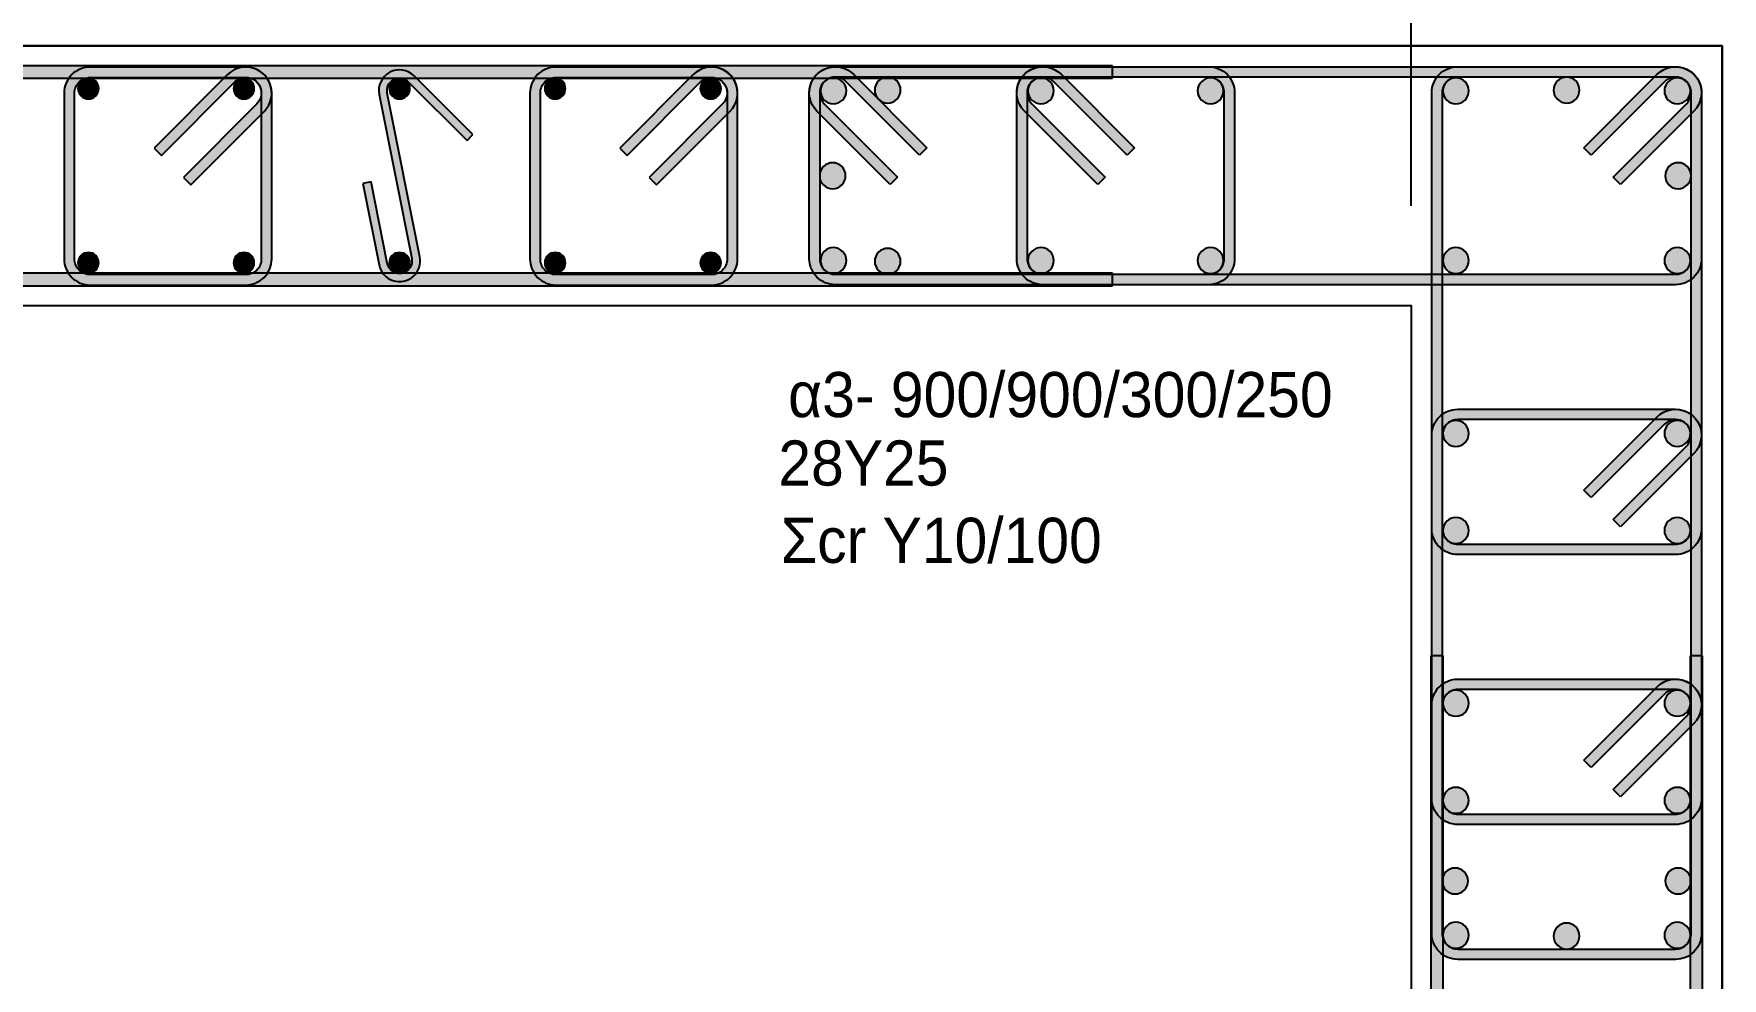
# Model space of a CAD drawing. Header units: millimetres. Extents: x -2171 to 1563, y -1758 to -1505.
# Drawn here: x -1766.68 to -1758.54, y -1601.18 to -1596.63 of the extents above; entities that cross this region are included whole.
import ezdxf

# ---------------------------------------------------------------- set-up
doc = ezdxf.new("R2010")
doc.units = ezdxf.units.MM
doc.header["$PDMODE"] = 32
doc.layers.get('Defpoints').update_dxf_attribs({"color": 6})
for name, color, linetype in [('-S-DIMS', 2, 'Continuous'), ('Col_Det', 7, 'Continuous'), ('Col_Det_0', 7, 'Continuous'), ('Col_Det_Fill', 7, 'Continuous')]:
    doc.layers.add(name, color=color, linetype=linetype)
doc.styles.add('S1Arl22_b_934_161', font='arial.ttf', dxfattribs={"width": 0.933629, "height": 0.002175})
doc.styles.get("Standard").update_dxf_attribs({"font": 'tahoma.ttf'})
doc.dimstyles.new('Copy(2) of Standard', dxfattribs={"dimscale": 96, "dimtxt": 0.003, "dimasz": 0.0025, "dimexe": 0.0008, "dimexo": 0.005, "dimgap": 0.0015, "dimtad": 1, "dimrnd": 0.05, "dimzin": 0, "dimdsep": 46, "dimtxsty": 'Standard', "dimcen": 0.001, "dimclrd": 256, "dimclrt": 256, "dimadec": 0, "dimazin": 0, "dimtfac": 1, "dimtofl": 0, "dimtmove": 0, "dimatfit": 3, "dimfxl": 5, "dimtolj": 1, "dimtzin": 0, "dimarcsym": 1})

# ---------------------------------------------------------------- blocks, each defined once
blk = doc.blocks.new('*D2271')
at = {"layer": '-S-DIMS', "color": 0, "lineweight": -2, "ltscale": 0.5, "transparency": 16777216}
for p, q in [((-1770.0385, -1597.4599), (-1770.0385, -1594.0294)), ((-1760.0385, -1597.4599), (-1760.0385, -1594.0294))]:
    blk.add_line(p, q, dxfattribs=at)
at = {"layer": '-S-DIMS', "lineweight": -2, "ltscale": 0.5, "transparency": 16777216}
blk.add_line((-1769.7985, -1594.1062), (-1760.2785, -1594.1062), dxfattribs=at)
at = {"layer": '-S-DIMS', "ltscale": 0.5, "transparency": 16777216}
for points in [[(-1769.7985, -1594.0662), (-1769.7985, -1594.1462), (-1770.0385, -1594.1062)], [(-1760.2785, -1594.1462), (-1760.2785, -1594.0662), (-1760.0385, -1594.1062)]]:
    blk.add_solid(points, dxfattribs=at)
at = {"layer": 'Defpoints', "color": 0, "ltscale": 0.5, "transparency": 16777216}
for p in [(-1760.0385, -1594.1062), (-1770.0385, -1597.9399), (-1760.0385, -1597.9399)]:
    blk.add_point(p, dxfattribs=at)
at = {"layer": '-S-DIMS', "ltscale": 0.5, "transparency": 16777216, "insert": (-1765.0385, -1593.8122), "char_height": 0.288, "attachment_point": 5}
blk.add_mtext('\\A1;2000', dxfattribs=at)
blk = doc.blocks.new('*D2272')
at = {"layer": '-S-DIMS', "color": 0, "lineweight": -2, "ltscale": 0.5, "transparency": 16777216}
for p, q in [((-1772.5385, -1596.2099), (-1772.5385, -1592.7745)), ((-1758.5385, -1596.2099), (-1758.5385, -1592.7745))]:
    blk.add_line(p, q, dxfattribs=at)
at = {"layer": '-S-DIMS', "lineweight": -2, "ltscale": 0.5, "transparency": 16777216}
blk.add_line((-1772.2985, -1592.8513), (-1758.7785, -1592.8513), dxfattribs=at)
at = {"layer": '-S-DIMS', "ltscale": 0.5, "transparency": 16777216}
for points in [[(-1772.2985, -1592.8113), (-1772.2985, -1592.8913), (-1772.5385, -1592.8513)], [(-1758.7785, -1592.8913), (-1758.7785, -1592.8113), (-1758.5385, -1592.8513)]]:
    blk.add_solid(points, dxfattribs=at)
at = {"layer": 'Defpoints', "color": 0, "ltscale": 0.5, "transparency": 16777216}
for p in [(-1758.5385, -1592.8513), (-1772.5385, -1596.6899), (-1758.5385, -1596.6899)]:
    blk.add_point(p, dxfattribs=at)
at = {"layer": '-S-DIMS', "ltscale": 0.5, "transparency": 16777216, "insert": (-1765.5385, -1592.5567), "char_height": 0.288, "attachment_point": 5}
blk.add_mtext('\\A1;2800', dxfattribs=at)
blk = doc.blocks.new('*D2275')
at = {"layer": '-S-DIMS', "color": 0, "lineweight": -2, "ltscale": 0.5, "transparency": 16777216}
for p, q in [((-1760.0385, -1597.4599), (-1760.0385, -1594.0294)), ((-1758.5385, -1596.2099), (-1758.5385, -1594.0294))]:
    blk.add_line(p, q, dxfattribs=at)
at = {"layer": '-S-DIMS', "lineweight": -2, "ltscale": 0.5, "transparency": 16777216}
blk.add_line((-1759.7985, -1594.1062), (-1758.7785, -1594.1062), dxfattribs=at)
at = {"layer": '-S-DIMS', "ltscale": 0.5, "transparency": 16777216}
for points in [[(-1759.7985, -1594.0662), (-1759.7985, -1594.1462), (-1760.0385, -1594.1062)], [(-1758.7785, -1594.1462), (-1758.7785, -1594.0662), (-1758.5385, -1594.1062)]]:
    blk.add_solid(points, dxfattribs=at)
at = {"layer": 'Defpoints', "color": 0, "ltscale": 0.5, "transparency": 16777216}
for p in [(-1758.5385, -1594.1062), (-1758.5385, -1596.6899), (-1760.0385, -1597.9399)]:
    blk.add_point(p, dxfattribs=at)
at = {"layer": '-S-DIMS', "ltscale": 0.5, "transparency": 16777216, "insert": (-1759.2885, -1593.8122), "char_height": 0.288, "attachment_point": 5}
blk.add_mtext('\\A1;300', dxfattribs=at)

msp = doc.modelspace()

# ---------------------------------------------------------------- hatches: boundary and pattern name
at = {"layer": 'Col_Det_Fill'}
for color, points in [(252, [(-1761.4766, -1596.8449), (-1761.4766, -1596.7849), (-1768.3504, -1596.7849), (-1768.3504, -1596.8449)]), (252, [(-1766.4048, -1596.8414), (-1766.4048, -1596.7914, 0.414214), (-1766.5298, -1596.9164), (-1766.4798, -1596.9164, -0.414214)]), (133, [(-1766.4631, -1596.8949, 0.414214), (-1766.4131, -1596.9449, 0.414214), (-1766.3631, -1596.8949, 0.414214), (-1766.4131, -1596.8449, 0.414214)]), (252, [(-1765.6556, -1596.8414), (-1765.6556, -1596.7914), (-1766.4048, -1596.7914), (-1766.4048, -1596.8414)]), (252, [(-1765.7075, -1596.8633), (-1765.7429, -1596.828), (-1766.0964, -1597.1815), (-1766.0611, -1597.2169)]), (252, [(-1765.5795, -1596.9164), (-1765.5295, -1596.9164, 0.668179), (-1765.7429, -1596.828), (-1765.7075, -1596.8633, -0.668179)]), (133, [(-1765.7133, -1596.8949, 0.414214), (-1765.6633, -1596.9449, 0.414214), (-1765.6133, -1596.8949, 0.414214), (-1765.6633, -1596.8449, 0.414214)]), (252, [(-1765.6014, -1596.9694), (-1765.5661, -1597.0048, 0.668179), (-1765.6545, -1596.7914), (-1765.6545, -1596.8414, -0.668179)]), (252, [(-1765.0116, -1596.9244), (-1764.9723, -1596.9166, -0.741663), (-1764.8711, -1596.8625), (-1764.8428, -1596.8342, 0.741663)]), (133, [(-1764.9635, -1596.8949, 0.414214), (-1764.9135, -1596.9449, 0.414214), (-1764.8635, -1596.8949, 0.414214), (-1764.9135, -1596.8449, 0.414214)]), (252, [(-1764.8428, -1596.8342), (-1764.8711, -1596.8625), (-1764.5882, -1597.1453), (-1764.5599, -1597.117)]), (252, [(-1764.1597, -1596.8414), (-1764.1597, -1596.7914, 0.414214), (-1764.2847, -1596.9164), (-1764.2347, -1596.9164, -0.414214)]), (133, [(-1764.2137, -1596.8949, 0.414214), (-1764.1637, -1596.9449, 0.414214), (-1764.1137, -1596.8949, 0.414214), (-1764.1637, -1596.8449, 0.414214)]), (252, [(-1763.4106, -1596.8414), (-1763.4106, -1596.7914), (-1764.1597, -1596.7914), (-1764.1597, -1596.8414)]), (252, [(-1763.4625, -1596.8633), (-1763.4978, -1596.828), (-1763.8514, -1597.1815), (-1763.816, -1597.2169)]), (252, [(-1763.3344, -1596.9164), (-1763.2844, -1596.9164, 0.668179), (-1763.4978, -1596.828), (-1763.4625, -1596.8633, -0.668179)]), (133, [(-1763.4639, -1596.8949, 0.414214), (-1763.4139, -1596.9449, 0.414214), (-1763.3639, -1596.8949, 0.414214), (-1763.4139, -1596.8449, 0.414214)]), (252, [(-1763.3564, -1596.9694), (-1763.321, -1597.0048, 0.668179), (-1763.4094, -1596.7914), (-1763.4094, -1596.8414, -0.668179)]), (252, [(-1762.8665, -1596.9679), (-1762.9019, -1597.0033, -0.668179), (-1762.8135, -1596.7899), (-1762.8135, -1596.8399, 0.668179)]), (252, [(-1762.8885, -1596.9149), (-1762.9385, -1596.9149, -0.668179), (-1762.7251, -1596.8265), (-1762.7605, -1596.8619, 0.668179)]), (12, [(-1762.7598, -1596.9061, 0.414214), (-1762.8223, -1596.8436, 0.414214), (-1762.8848, -1596.9061, 0.414214), (-1762.8223, -1596.9686, 0.414214)]), (252, [(-1762.8135, -1596.8399), (-1762.8135, -1596.7899), (-1758.7635, -1596.7899), (-1758.7635, -1596.8399)]), (252, [(-1762.7605, -1596.8619), (-1762.7251, -1596.8265), (-1762.3716, -1597.1801), (-1762.4069, -1597.2154)]), (133, [(-1762.4983, -1596.9024, 0.414214), (-1762.5608, -1596.8399, 0.414214), (-1762.6233, -1596.9024, 0.414214), (-1762.5608, -1596.9649, 0.414214)]), (252, [(-1761.8665, -1596.9679), (-1761.9019, -1597.0033, -0.668179), (-1761.8135, -1596.7899), (-1761.8135, -1596.8399, 0.668179)]), (252, [(-1761.8885, -1596.9149), (-1761.9385, -1596.9149, -0.668179), (-1761.7251, -1596.8265), (-1761.7605, -1596.8619, 0.668179)]), (56, [(-1761.7598, -1596.9061, 0.414214), (-1761.8223, -1596.8436, 0.414214), (-1761.8848, -1596.9061, 0.414214), (-1761.8223, -1596.9686, 0.414214)]), (252, [(-1761.8135, -1596.8399), (-1761.8135, -1596.7899), (-1761.0135, -1596.7899), (-1761.0135, -1596.8399)]), (252, [(-1761.7605, -1596.8619), (-1761.7251, -1596.8265), (-1761.3716, -1597.1801), (-1761.4069, -1597.2154)]), (56, [(-1760.9422, -1596.9061, 0.414214), (-1761.0047, -1596.8436, 0.414214), (-1761.0672, -1596.9061, 0.414214), (-1761.0047, -1596.9686, 0.414214)]), (252, [(-1761.0135, -1596.8399), (-1761.0135, -1596.7899, -0.414214), (-1760.8885, -1596.9149), (-1760.9385, -1596.9149, 0.414214)]), (252, [(-1759.8885, -1596.9149), (-1759.9385, -1596.9149, -0.414214), (-1759.8135, -1596.7899), (-1759.8135, -1596.8399, 0.414214)]), (12, [(-1759.7598, -1596.9061, 0.414214), (-1759.8223, -1596.8436, 0.414214), (-1759.8848, -1596.9061, 0.414214), (-1759.8223, -1596.9686, 0.414214)]), (252, [(-1759.8135, -1596.8399), (-1759.8135, -1596.7899), (-1758.7635, -1596.7899), (-1758.7635, -1596.8399)]), (133, [(-1759.226, -1596.9024, 0.414214), (-1759.2885, -1596.8399, 0.414214), (-1759.351, -1596.9024, 0.414214), (-1759.2885, -1596.9649, 0.414214)]), (252, [(-1759.1701, -1597.2154), (-1759.2054, -1597.1801), (-1758.8519, -1596.8265), (-1758.8165, -1596.8619)]), (252, [(-1758.8165, -1596.8619), (-1758.8519, -1596.8265, -0.668179), (-1758.6385, -1596.9149), (-1758.6885, -1596.9149, 0.668179)]), (12, [(-1758.6922, -1596.9061, 0.414214), (-1758.7547, -1596.8436, 0.414214), (-1758.8172, -1596.9061, 0.414214), (-1758.7547, -1596.9686, 0.414214)]), (252, [(-1758.7635, -1596.8399), (-1758.7635, -1596.7899, -0.668179), (-1758.6751, -1597.0033), (-1758.7105, -1596.9679, 0.668179)]), (252, [(-1758.7635, -1596.8399), (-1758.7635, -1596.7899, -0.414214), (-1758.6385, -1596.9149), (-1758.6885, -1596.9149, 0.414214)]), (252, [(-1766.4798, -1596.9164), (-1766.5298, -1596.9164), (-1766.5298, -1597.7164), (-1766.4798, -1597.7164)]), (252, [(-1765.5795, -1597.7164), (-1765.5295, -1597.7164), (-1765.5295, -1596.9164), (-1765.5795, -1596.9164)]), (252, [(-1764.8546, -1597.7132), (-1764.8154, -1597.7054), (-1764.9723, -1596.9166), (-1765.0116, -1596.9244)]), (252, [(-1764.2347, -1596.9164), (-1764.2847, -1596.9164), (-1764.2847, -1597.7164), (-1764.2347, -1597.7164)]), (252, [(-1763.3344, -1597.7164), (-1763.2844, -1597.7164), (-1763.2844, -1596.9164), (-1763.3344, -1596.9164)]), (252, [(-1762.8885, -1597.7149), (-1762.9385, -1597.7149), (-1762.9385, -1596.9149), (-1762.8885, -1596.9149)]), (252, [(-1761.8885, -1597.7149), (-1761.9385, -1597.7149), (-1761.9385, -1596.9149), (-1761.8885, -1596.9149)]), (252, [(-1760.9385, -1596.9149), (-1760.8885, -1596.9149), (-1760.8885, -1597.7149), (-1760.9385, -1597.7149)]), (252, [(-1759.8885, -1600.9649), (-1759.9385, -1600.9649), (-1759.9385, -1596.9149), (-1759.8885, -1596.9149)]), (252, [(-1758.6885, -1596.9149), (-1758.6385, -1596.9149), (-1758.6385, -1600.9649), (-1758.6885, -1600.9649)]), (252, [(-1758.6885, -1596.9149), (-1758.6385, -1596.9149), (-1758.6385, -1597.7149), (-1758.6885, -1597.7149)]), (252, [(-1765.955, -1597.323), (-1765.9196, -1597.3583), (-1765.5661, -1597.0048), (-1765.6014, -1596.9694)]), (252, [(-1763.7099, -1597.323), (-1763.6746, -1597.3583), (-1763.321, -1597.0048), (-1763.3564, -1596.9694)]), (252, [(-1762.513, -1597.3215), (-1762.5483, -1597.3568), (-1762.9019, -1597.0033), (-1762.8665, -1596.9679)]), (252, [(-1761.513, -1597.3215), (-1761.5483, -1597.3568), (-1761.9019, -1597.0033), (-1761.8665, -1596.9679)]), (252, [(-1758.7105, -1596.9679), (-1758.6751, -1597.0033), (-1759.0287, -1597.3568), (-1759.064, -1597.3215)]), (133, [(-1762.7635, -1597.3149, 0.414214), (-1762.826, -1597.2524, 0.414214), (-1762.8885, -1597.3149, 0.414214), (-1762.826, -1597.3774, 0.414214)]), (133, [(-1758.6885, -1597.3149, 0.414214), (-1758.751, -1597.2524, 0.414214), (-1758.8135, -1597.3149, 0.414214), (-1758.751, -1597.3774, 0.414214)]), (252, [(-1765.0504, -1597.3443), (-1765.0896, -1597.3521), (-1765.0116, -1597.7444), (-1764.9723, -1597.7366)]), (12, [(-1762.7598, -1597.7237, 0.414214), (-1762.8223, -1597.6612, 0.414214), (-1762.8848, -1597.7237, 0.414214), (-1762.8223, -1597.7862, 0.414214)]), (133, [(-1762.4983, -1597.7274, 0.414214), (-1762.5608, -1597.6649, 0.414214), (-1762.6233, -1597.7274, 0.414214), (-1762.5608, -1597.7899, 0.414214)]), (56, [(-1761.7598, -1597.7237, 0.414214), (-1761.8223, -1597.6612, 0.414214), (-1761.8848, -1597.7237, 0.414214), (-1761.8223, -1597.7862, 0.414214)]), (56, [(-1760.9422, -1597.7237, 0.414214), (-1761.0047, -1597.6612, 0.414214), (-1761.0672, -1597.7237, 0.414214), (-1761.0047, -1597.7862, 0.414214)]), (12, [(-1759.7598, -1597.7237, 0.414214), (-1759.8223, -1597.6612, 0.414214), (-1759.8848, -1597.7237, 0.414214), (-1759.8223, -1597.7862, 0.414214)]), (12, [(-1758.6922, -1597.7237, 0.414214), (-1758.7547, -1597.6612, 0.414214), (-1758.8172, -1597.7237, 0.414214), (-1758.7547, -1597.7862, 0.414214)]), (252, [(-1766.4798, -1597.7164), (-1766.5298, -1597.7164, 0.414214), (-1766.4048, -1597.8414), (-1766.4048, -1597.7914, -0.414214)]), (133, [(-1766.4631, -1597.7349, 0.414214), (-1766.4131, -1597.7849, 0.414214), (-1766.3631, -1597.7349, 0.414214), (-1766.4131, -1597.6849, 0.414214)]), (133, [(-1765.7133, -1597.7349, 0.414214), (-1765.6633, -1597.7849, 0.414214), (-1765.6133, -1597.7349, 0.414214), (-1765.6633, -1597.6849, 0.414214)]), (252, [(-1765.6545, -1597.7914), (-1765.6545, -1597.8414, 0.414214), (-1765.5295, -1597.7164), (-1765.5795, -1597.7164, -0.414214)]), (252, [(-1764.9723, -1597.7366), (-1765.0116, -1597.7444, 1), (-1764.8154, -1597.7054), (-1764.8546, -1597.7132, -1)]), (133, [(-1764.9635, -1597.7349, 0.414214), (-1764.9135, -1597.7849, 0.414214), (-1764.8635, -1597.7349, 0.414214), (-1764.9135, -1597.6849, 0.414214)]), (252, [(-1764.2347, -1597.7164), (-1764.2847, -1597.7164, 0.414214), (-1764.1597, -1597.8414), (-1764.1597, -1597.7914, -0.414214)]), (133, [(-1764.2137, -1597.7349, 0.414214), (-1764.1637, -1597.7849, 0.414214), (-1764.1137, -1597.7349, 0.414214), (-1764.1637, -1597.6849, 0.414214)]), (133, [(-1763.4639, -1597.7349, 0.414214), (-1763.4139, -1597.7849, 0.414214), (-1763.3639, -1597.7349, 0.414214), (-1763.4139, -1597.6849, 0.414214)]), (252, [(-1763.4094, -1597.7914), (-1763.4094, -1597.8414, 0.414214), (-1763.2844, -1597.7164), (-1763.3344, -1597.7164, -0.414214)]), (252, [(-1762.8135, -1597.7899), (-1762.8135, -1597.8399, -0.414214), (-1762.9385, -1597.7149), (-1762.8885, -1597.7149, 0.414214)]), (252, [(-1761.8135, -1597.7899), (-1761.8135, -1597.8399, -0.414214), (-1761.9385, -1597.7149), (-1761.8885, -1597.7149, 0.414214)]), (252, [(-1760.9385, -1597.7149), (-1760.8885, -1597.7149, -0.414214), (-1761.0135, -1597.8399), (-1761.0135, -1597.7899, 0.414214)]), (252, [(-1758.6885, -1597.7149), (-1758.6385, -1597.7149, -0.414214), (-1758.7635, -1597.8399), (-1758.7635, -1597.7899, 0.414214)]), (252, [(-1768.3504, -1597.7849), (-1768.3504, -1597.8449), (-1761.4766, -1597.8449), (-1761.4766, -1597.7849)]), (252, [(-1766.4048, -1597.7914), (-1766.4048, -1597.8414), (-1765.6522, -1597.8414), (-1765.6522, -1597.7914)]), (252, [(-1764.1597, -1597.7914), (-1764.1597, -1597.8414), (-1763.4072, -1597.8414), (-1763.4072, -1597.7914)]), (252, [(-1758.7635, -1597.7899), (-1758.7635, -1597.8399), (-1762.8135, -1597.8399), (-1762.8135, -1597.7899)]), (252, [(-1761.0135, -1597.7899), (-1761.0135, -1597.8399), (-1761.8135, -1597.8399), (-1761.8135, -1597.7899)]), (252, [(-1759.8885, -1598.5649), (-1759.9385, -1598.5649, -0.414214), (-1759.8135, -1598.4399), (-1759.8135, -1598.4899, 0.414214)]), (56, [(-1759.7598, -1598.5561, 0.414214), (-1759.8223, -1598.4936, 0.414214), (-1759.8848, -1598.5561, 0.414214), (-1759.8223, -1598.6186, 0.414214)]), (252, [(-1759.8135, -1598.4899), (-1759.8135, -1598.4399), (-1758.7635, -1598.4399), (-1758.7635, -1598.4899)]), (252, [(-1759.1701, -1598.8654), (-1759.2054, -1598.8301), (-1758.8519, -1598.4765), (-1758.8165, -1598.5119)]), (252, [(-1758.8165, -1598.5119), (-1758.8519, -1598.4765, -0.668179), (-1758.6385, -1598.5649), (-1758.6885, -1598.5649, 0.668179)]), (56, [(-1758.6922, -1598.5561, 0.414214), (-1758.7547, -1598.4936, 0.414214), (-1758.8172, -1598.5561, 0.414214), (-1758.7547, -1598.6186, 0.414214)]), (252, [(-1758.7635, -1598.4899), (-1758.7635, -1598.4399, -0.668179), (-1758.6751, -1598.6533), (-1758.7105, -1598.6179, 0.668179)]), (252, [(-1759.8885, -1599.0149), (-1759.9385, -1599.0149), (-1759.9385, -1598.5649), (-1759.8885, -1598.5649)]), (252, [(-1758.6885, -1598.5649), (-1758.6385, -1598.5649), (-1758.6385, -1599.0149), (-1758.6885, -1599.0149)]), (252, [(-1758.7105, -1598.6179), (-1758.6751, -1598.6533), (-1759.0287, -1599.0068), (-1759.064, -1598.9715)]), (56, [(-1759.7598, -1599.0237, 0.414214), (-1759.8223, -1598.9612, 0.414214), (-1759.8848, -1599.0237, 0.414214), (-1759.8223, -1599.0862, 0.414214)]), (56, [(-1758.6922, -1599.0237, 0.414214), (-1758.7547, -1598.9612, 0.414214), (-1758.8172, -1599.0237, 0.414214), (-1758.7547, -1599.0862, 0.414214)]), (252, [(-1759.8135, -1599.0899), (-1759.8135, -1599.1399, -0.414214), (-1759.9385, -1599.0149), (-1759.8885, -1599.0149, 0.414214)]), (252, [(-1758.6885, -1599.0149), (-1758.6385, -1599.0149, -0.414214), (-1758.7635, -1599.1399), (-1758.7635, -1599.0899, 0.414214)]), (252, [(-1758.7635, -1599.0899), (-1758.7635, -1599.1399), (-1759.8135, -1599.1399), (-1759.8135, -1599.0899)]), (252, [(-1759.8835, -1599.628), (-1759.9435, -1599.628), (-1759.9435, -1610.2518), (-1759.8835, -1610.2518)]), (252, [(-1758.6935, -1610.2518), (-1758.6335, -1610.2518), (-1758.6335, -1599.628), (-1758.6935, -1599.628)]), (252, [(-1759.8885, -1599.8649), (-1759.9385, -1599.8649, -0.414214), (-1759.8135, -1599.7399), (-1759.8135, -1599.7899, 0.414214)]), (56, [(-1759.7598, -1599.8561, 0.414214), (-1759.8223, -1599.7936, 0.414214), (-1759.8848, -1599.8561, 0.414214), (-1759.8223, -1599.9186, 0.414214)]), (252, [(-1759.8135, -1599.7899), (-1759.8135, -1599.7399), (-1758.7635, -1599.7399), (-1758.7635, -1599.7899)]), (252, [(-1759.1701, -1600.1654), (-1759.2054, -1600.1301), (-1758.8519, -1599.7765), (-1758.8165, -1599.8119)]), (252, [(-1758.8165, -1599.8119), (-1758.8519, -1599.7765, -0.668179), (-1758.6385, -1599.8649), (-1758.6885, -1599.8649, 0.668179)]), (56, [(-1758.6922, -1599.8561, 0.414214), (-1758.7547, -1599.7936, 0.414214), (-1758.8172, -1599.8561, 0.414214), (-1758.7547, -1599.9186, 0.414214)]), (252, [(-1758.7635, -1599.7899), (-1758.7635, -1599.7399, -0.668179), (-1758.6751, -1599.9533), (-1758.7105, -1599.9179, 0.668179)]), (252, [(-1759.8885, -1600.3149), (-1759.9385, -1600.3149), (-1759.9385, -1599.8649), (-1759.8885, -1599.8649)]), (252, [(-1758.6885, -1599.8649), (-1758.6385, -1599.8649), (-1758.6385, -1600.3149), (-1758.6885, -1600.3149)]), (252, [(-1758.7105, -1599.9179), (-1758.6751, -1599.9533), (-1759.0287, -1600.3068), (-1759.064, -1600.2715)]), (56, [(-1759.7598, -1600.3237, 0.414214), (-1759.8223, -1600.2612, 0.414214), (-1759.8848, -1600.3237, 0.414214), (-1759.8223, -1600.3862, 0.414214)]), (56, [(-1758.6922, -1600.3237, 0.414214), (-1758.7547, -1600.2612, 0.414214), (-1758.8172, -1600.3237, 0.414214), (-1758.7547, -1600.3862, 0.414214)]), (252, [(-1759.8135, -1600.3899), (-1759.8135, -1600.4399, -0.414214), (-1759.9385, -1600.3149), (-1759.8885, -1600.3149, 0.414214)]), (252, [(-1758.6885, -1600.3149), (-1758.6385, -1600.3149, -0.414214), (-1758.7635, -1600.4399), (-1758.7635, -1600.3899, 0.414214)]), (252, [(-1758.7635, -1600.3899), (-1758.7635, -1600.4399), (-1759.8135, -1600.4399), (-1759.8135, -1600.3899)]), (133, [(-1759.7635, -1600.7122, 0.414214), (-1759.826, -1600.6497, 0.414214), (-1759.8885, -1600.7122, 0.414214), (-1759.826, -1600.7747, 0.414214)]), (133, [(-1758.6885, -1600.7122, 0.414214), (-1758.751, -1600.6497, 0.414214), (-1758.8135, -1600.7122, 0.414214), (-1758.751, -1600.7747, 0.414214)]), (12, [(-1759.7598, -1600.9737, 0.414214), (-1759.8223, -1600.9112, 0.414214), (-1759.8848, -1600.9737, 0.414214), (-1759.8223, -1601.0362, 0.414214)]), (133, [(-1759.226, -1600.9774, 0.414214), (-1759.2885, -1600.9149, 0.414214), (-1759.351, -1600.9774, 0.414214), (-1759.2885, -1601.0399, 0.414214)]), (12, [(-1758.6922, -1600.9737, 0.414214), (-1758.7547, -1600.9112, 0.414214), (-1758.8172, -1600.9737, 0.414214), (-1758.7547, -1601.0362, 0.414214)]), (252, [(-1759.8135, -1601.0399), (-1759.8135, -1601.0899, -0.414214), (-1759.9385, -1600.9649), (-1759.8885, -1600.9649, 0.414214)]), (252, [(-1758.6885, -1600.9649), (-1758.6385, -1600.9649, -0.414214), (-1758.7635, -1601.0899), (-1758.7635, -1601.0399, 0.414214)]), (252, [(-1758.7635, -1601.0399), (-1758.7635, -1601.0899), (-1759.8135, -1601.0899), (-1759.8135, -1601.0399)])]:
    msp.add_hatch(color=color, dxfattribs=at).paths.add_polyline_path(points)

# ---------------------------------------------------------------- linework, layer by layer
at = {"layer": 'Col_Det', "color": 7}
for points in [[(-1758.5385, -1596.6899), (-1772.5385, -1596.6899)], [(-1758.5385, -1613.1899), (-1758.5385, -1596.6899)], [(-1761.4766, -1596.7849), (-1768.3504, -1596.7849)], [(-1761.4766, -1596.8449), (-1761.4766, -1596.7849)], [(-1768.3504, -1596.8449), (-1761.4766, -1596.8449)], [(-1765.649, -1596.7914), (-1766.4048, -1596.7914)], [(-1766.4048, -1596.8414), (-1765.649, -1596.8414)], [(-1765.7429, -1596.828), (-1766.0964, -1597.1815)], [(-1766.0611, -1597.2169), (-1765.7075, -1596.8633)], [(-1764.8711, -1596.8625), (-1764.5882, -1597.1453)], [(-1764.5599, -1597.117), (-1764.8428, -1596.8342)], [(-1763.404, -1596.7914), (-1764.1597, -1596.7914)], [(-1764.1597, -1596.8414), (-1763.404, -1596.8414)], [(-1763.4978, -1596.828), (-1763.8514, -1597.1815)], [(-1763.816, -1597.2169), (-1763.4625, -1596.8633)], [(-1762.8135, -1596.7899), (-1758.7635, -1596.7899)], [(-1758.7635, -1596.8399), (-1762.8135, -1596.8399)], [(-1762.4069, -1597.2154), (-1762.7605, -1596.8619)], [(-1762.7251, -1596.8265), (-1762.3716, -1597.1801)], [(-1761.8135, -1596.7899), (-1761.0135, -1596.7899)], [(-1761.0135, -1596.8399), (-1761.8135, -1596.8399)], [(-1761.4069, -1597.2154), (-1761.7605, -1596.8619)], [(-1761.7251, -1596.8265), (-1761.3716, -1597.1801)], [(-1759.8135, -1596.7899), (-1758.7635, -1596.7899)], [(-1758.7635, -1596.8399), (-1759.8135, -1596.8399)], [(-1759.2054, -1597.1801), (-1758.8519, -1596.8265)], [(-1758.8165, -1596.8619), (-1759.1701, -1597.2154)], [(-1766.5298, -1596.9164), (-1766.5298, -1597.7164)], [(-1766.4798, -1597.7164), (-1766.4798, -1596.9164)], [(-1765.5795, -1596.9164), (-1765.5795, -1597.7164)], [(-1765.5295, -1597.7164), (-1765.5295, -1596.9164)], [(-1765.0116, -1596.9244), (-1764.8546, -1597.7132)], [(-1764.8154, -1597.7054), (-1764.9723, -1596.9166)], [(-1764.2847, -1596.9164), (-1764.2847, -1597.7164)], [(-1764.2347, -1597.7164), (-1764.2347, -1596.9164)], [(-1763.3344, -1596.9164), (-1763.3344, -1597.7164)], [(-1763.2844, -1597.7164), (-1763.2844, -1596.9164)], [(-1762.9385, -1597.7149), (-1762.9385, -1596.9149)], [(-1762.8885, -1596.9149), (-1762.8885, -1597.7149)], [(-1761.9385, -1597.7149), (-1761.9385, -1596.9149)], [(-1761.8885, -1596.9149), (-1761.8885, -1597.7149)], [(-1760.9385, -1597.7149), (-1760.9385, -1596.9149)], [(-1760.8885, -1596.9149), (-1760.8885, -1597.7149)], [(-1759.9385, -1600.9649), (-1759.9385, -1596.9149)], [(-1759.8885, -1596.9149), (-1759.8885, -1600.9649)], [(-1758.6885, -1600.9649), (-1758.6885, -1596.9149)], [(-1758.6885, -1597.7149), (-1758.6885, -1596.9149)], [(-1758.6385, -1596.9149), (-1758.6385, -1600.9649)], [(-1758.6385, -1596.9149), (-1758.6385, -1597.7149)], [(-1765.6014, -1596.9694), (-1765.955, -1597.323)], [(-1765.9196, -1597.3583), (-1765.5661, -1597.0048)], [(-1763.3564, -1596.9694), (-1763.7099, -1597.323)], [(-1763.6746, -1597.3583), (-1763.321, -1597.0048)], [(-1762.5483, -1597.3568), (-1762.9019, -1597.0033)], [(-1762.8665, -1596.9679), (-1762.513, -1597.3215)], [(-1761.5483, -1597.3568), (-1761.9019, -1597.0033)], [(-1761.8665, -1596.9679), (-1761.513, -1597.3215)], [(-1759.064, -1597.3215), (-1758.7105, -1596.9679)], [(-1758.6751, -1597.0033), (-1759.0287, -1597.3568)], [(-1766.0964, -1597.1815), (-1766.0611, -1597.2169)], [(-1764.5882, -1597.1453), (-1764.5599, -1597.117)], [(-1763.8514, -1597.1815), (-1763.816, -1597.2169)], [(-1762.3716, -1597.1801), (-1762.4069, -1597.2154)], [(-1761.3716, -1597.1801), (-1761.4069, -1597.2154)], [(-1759.1701, -1597.2154), (-1759.2054, -1597.1801)], [(-1765.955, -1597.323), (-1765.9196, -1597.3583)], [(-1765.0504, -1597.3443), (-1765.0896, -1597.3521)], [(-1765.0896, -1597.3521), (-1765.0116, -1597.7444)], [(-1764.9723, -1597.7366), (-1765.0504, -1597.3443)], [(-1763.7099, -1597.323), (-1763.6746, -1597.3583)], [(-1762.513, -1597.3215), (-1762.5483, -1597.3568)], [(-1761.513, -1597.3215), (-1761.5483, -1597.3568)], [(-1759.0287, -1597.3568), (-1759.064, -1597.3215)], [(-1761.4766, -1597.7849), (-1768.3504, -1597.7849)], [(-1768.3504, -1597.8449), (-1761.4766, -1597.8449)], [(-1765.649, -1597.7914), (-1766.4048, -1597.7914)], [(-1766.4048, -1597.8414), (-1765.649, -1597.8414)], [(-1763.404, -1597.7914), (-1764.1597, -1597.7914)], [(-1764.1597, -1597.8414), (-1763.404, -1597.8414)], [(-1762.8135, -1597.7899), (-1758.7635, -1597.7899)], [(-1758.7635, -1597.8399), (-1762.8135, -1597.8399)], [(-1761.8135, -1597.7899), (-1761.0135, -1597.7899)], [(-1761.0135, -1597.8399), (-1761.8135, -1597.8399)], [(-1761.4766, -1597.8449), (-1761.4766, -1597.7849)], [(-1770.0385, -1597.9399), (-1760.0385, -1597.9399)], [(-1760.0385, -1597.9399), (-1760.0385, -1611.9399)], [(-1759.8135, -1598.4399), (-1758.7635, -1598.4399)], [(-1758.7635, -1598.4899), (-1759.8135, -1598.4899)], [(-1759.2054, -1598.8301), (-1758.8519, -1598.4765)], [(-1759.9385, -1599.0149), (-1759.9385, -1598.5649)], [(-1759.8885, -1598.5649), (-1759.8885, -1599.0149)], [(-1758.8165, -1598.5119), (-1759.1701, -1598.8654)], [(-1758.6885, -1599.0149), (-1758.6885, -1598.5649)], [(-1758.6385, -1598.5649), (-1758.6385, -1599.0149)], [(-1759.064, -1598.9715), (-1758.7105, -1598.6179)], [(-1758.6751, -1598.6533), (-1759.0287, -1599.0068)], [(-1759.1701, -1598.8654), (-1759.2054, -1598.8301)], [(-1759.0287, -1599.0068), (-1759.064, -1598.9715)], [(-1759.8135, -1599.0899), (-1758.7635, -1599.0899)], [(-1758.7635, -1599.1399), (-1759.8135, -1599.1399)], [(-1759.8835, -1599.628), (-1759.9435, -1599.628)], [(-1759.9435, -1599.628), (-1759.9435, -1610.2518)], [(-1759.8835, -1610.2518), (-1759.8835, -1599.628)], [(-1758.6335, -1599.628), (-1758.6935, -1599.628)], [(-1758.6935, -1599.628), (-1758.6935, -1610.2518)], [(-1758.6335, -1610.2518), (-1758.6335, -1599.628)], [(-1759.8135, -1599.7399), (-1758.7635, -1599.7399)], [(-1758.7635, -1599.7899), (-1759.8135, -1599.7899)], [(-1759.2054, -1600.1301), (-1758.8519, -1599.7765)], [(-1759.9385, -1600.3149), (-1759.9385, -1599.8649)], [(-1759.8885, -1599.8649), (-1759.8885, -1600.3149)], [(-1758.8165, -1599.8119), (-1759.1701, -1600.1654)], [(-1758.6885, -1600.3149), (-1758.6885, -1599.8649)], [(-1758.6385, -1599.8649), (-1758.6385, -1600.3149)], [(-1759.064, -1600.2715), (-1758.7105, -1599.9179)], [(-1758.6751, -1599.9533), (-1759.0287, -1600.3068)], [(-1759.1701, -1600.1654), (-1759.2054, -1600.1301)], [(-1759.0287, -1600.3068), (-1759.064, -1600.2715)], [(-1759.8135, -1600.3899), (-1758.7635, -1600.3899)], [(-1758.7635, -1600.4399), (-1759.8135, -1600.4399)], [(-1759.8135, -1601.0399), (-1758.7635, -1601.0399)], [(-1758.7635, -1601.0899), (-1759.8135, -1601.0899)]]:
    msp.add_lwpolyline(points, dxfattribs=at)
for points in [[(-1766.4048, -1596.7914, 0.414214), (-1766.5298, -1596.9164)], [(-1766.4798, -1596.9164, -0.414214), (-1766.4048, -1596.8414, -0.414214)], [(-1766.4131, -1596.8449, 0.414214), (-1766.4631, -1596.8949, 0.414214)], [(-1766.3631, -1596.8949, 0.414214), (-1766.4131, -1596.8449, 0.414214)], [(-1765.5295, -1596.9164, 0.668179), (-1765.7429, -1596.828)], [(-1765.6633, -1596.8449, 0.414214), (-1765.7133, -1596.8949, 0.414214)], [(-1765.7075, -1596.8633, -0.668179), (-1765.5795, -1596.9164, -0.668179)], [(-1765.6133, -1596.8949, 0.414214), (-1765.6633, -1596.8449, 0.414214)], [(-1765.5661, -1597.0048, 0.668179), (-1765.6545, -1596.7914)], [(-1765.6545, -1596.8414, -0.668179), (-1765.6014, -1596.9694, -0.668179)], [(-1764.8428, -1596.8342, 0.741663), (-1765.0116, -1596.9244, 0.741663)], [(-1764.9723, -1596.9166, -0.741663), (-1764.8711, -1596.8625)], [(-1764.9135, -1596.8449, 0.414214), (-1764.9635, -1596.8949, 0.414214)], [(-1764.8635, -1596.8949, 0.414214), (-1764.9135, -1596.8449, 0.414214)], [(-1764.1597, -1596.7914, 0.414214), (-1764.2847, -1596.9164)], [(-1764.2347, -1596.9164, -0.414214), (-1764.1597, -1596.8414, -0.414214)], [(-1764.1637, -1596.8449, 0.414214), (-1764.2137, -1596.8949, 0.414214)], [(-1764.1137, -1596.8949, 0.414214), (-1764.1637, -1596.8449, 0.414214)], [(-1763.2844, -1596.9164, 0.668179), (-1763.4978, -1596.828)], [(-1763.4139, -1596.8449, 0.414214), (-1763.4639, -1596.8949, 0.414214)], [(-1763.4625, -1596.8633, -0.668179), (-1763.3344, -1596.9164, -0.668179)], [(-1763.3639, -1596.8949, 0.414214), (-1763.4139, -1596.8449, 0.414214)], [(-1763.321, -1597.0048, 0.668179), (-1763.4094, -1596.7914)], [(-1763.4094, -1596.8414, -0.668179), (-1763.3564, -1596.9694, -0.668179)], [(-1762.9019, -1597.0033, -0.668179), (-1762.8135, -1596.7899)], [(-1762.9385, -1596.9149, -0.668179), (-1762.7251, -1596.8265)], [(-1762.8135, -1596.8399, 0.668179), (-1762.8665, -1596.9679, 0.668179)], [(-1762.7605, -1596.8619, 0.668179), (-1762.8885, -1596.9149, 0.668179)], [(-1762.8223, -1596.8436, 0.414214), (-1762.8848, -1596.9061, 0.414214)], [(-1762.7598, -1596.9061, 0.414214), (-1762.8223, -1596.8436, 0.414214)], [(-1762.5608, -1596.8399, 0.414214), (-1762.6233, -1596.9024, 0.414214)], [(-1762.4983, -1596.9024, 0.414214), (-1762.5608, -1596.8399, 0.414214)], [(-1761.9019, -1597.0033, -0.668179), (-1761.8135, -1596.7899)], [(-1761.9385, -1596.9149, -0.668179), (-1761.7251, -1596.8265)], [(-1761.8135, -1596.8399, 0.668179), (-1761.8665, -1596.9679, 0.668179)], [(-1761.7605, -1596.8619, 0.668179), (-1761.8885, -1596.9149, 0.668179)], [(-1761.8223, -1596.8436, 0.414214), (-1761.8848, -1596.9061, 0.414214)], [(-1761.7598, -1596.9061, 0.414214), (-1761.8223, -1596.8436, 0.414214)], [(-1761.0047, -1596.8436, 0.414214), (-1761.0672, -1596.9061, 0.414214)], [(-1761.0135, -1596.7899, -0.414214), (-1760.8885, -1596.9149)], [(-1760.9385, -1596.9149, 0.414214), (-1761.0135, -1596.8399, 0.414214)], [(-1760.9422, -1596.9061, 0.414214), (-1761.0047, -1596.8436, 0.414214)], [(-1759.9385, -1596.9149, -0.414214), (-1759.8135, -1596.7899)], [(-1759.8135, -1596.8399, 0.414214), (-1759.8885, -1596.9149, 0.414214)], [(-1759.8223, -1596.8436, 0.414214), (-1759.8848, -1596.9061, 0.414214)], [(-1759.7598, -1596.9061, 0.414214), (-1759.8223, -1596.8436, 0.414214)], [(-1759.2885, -1596.8399, 0.414214), (-1759.351, -1596.9024, 0.414214)], [(-1759.226, -1596.9024, 0.414214), (-1759.2885, -1596.8399, 0.414214)], [(-1758.8519, -1596.8265, -0.668179), (-1758.6385, -1596.9149)], [(-1758.7547, -1596.8436, 0.414214), (-1758.8172, -1596.9061, 0.414214)], [(-1758.6885, -1596.9149, 0.668179), (-1758.8165, -1596.8619, 0.668179)], [(-1758.7635, -1596.7899, -0.668179), (-1758.6751, -1597.0033)], [(-1758.7635, -1596.7899, -0.414214), (-1758.6385, -1596.9149)], [(-1758.7105, -1596.9679, 0.668179), (-1758.7635, -1596.8399, 0.668179)], [(-1758.6885, -1596.9149, 0.414214), (-1758.7635, -1596.8399, 0.414214)], [(-1758.6922, -1596.9061, 0.414214), (-1758.7547, -1596.8436, 0.414214)], [(-1766.4631, -1596.8949, 0.414214), (-1766.4131, -1596.9449, 0.414214)], [(-1766.4131, -1596.9449, 0.414214), (-1766.3631, -1596.8949, 0.414214)], [(-1765.7133, -1596.8949, 0.414214), (-1765.6633, -1596.9449, 0.414214)], [(-1765.6633, -1596.9449, 0.414214), (-1765.6133, -1596.8949, 0.414214)], [(-1764.9635, -1596.8949, 0.414214), (-1764.9135, -1596.9449, 0.414214)], [(-1764.9135, -1596.9449, 0.414214), (-1764.8635, -1596.8949, 0.414214)], [(-1764.2137, -1596.8949, 0.414214), (-1764.1637, -1596.9449, 0.414214)], [(-1764.1637, -1596.9449, 0.414214), (-1764.1137, -1596.8949, 0.414214)], [(-1763.4639, -1596.8949, 0.414214), (-1763.4139, -1596.9449, 0.414214)], [(-1763.4139, -1596.9449, 0.414214), (-1763.3639, -1596.8949, 0.414214)], [(-1762.8848, -1596.9061, 0.414214), (-1762.8223, -1596.9686, 0.414214)], [(-1762.8223, -1596.9686, 0.414214), (-1762.7598, -1596.9061, 0.414214)], [(-1762.6233, -1596.9024, 0.414214), (-1762.5608, -1596.9649, 0.414214)], [(-1762.5608, -1596.9649, 0.414214), (-1762.4983, -1596.9024, 0.414214)], [(-1761.8848, -1596.9061, 0.414214), (-1761.8223, -1596.9686, 0.414214)], [(-1761.8223, -1596.9686, 0.414214), (-1761.7598, -1596.9061, 0.414214)], [(-1761.0672, -1596.9061, 0.414214), (-1761.0047, -1596.9686, 0.414214)], [(-1761.0047, -1596.9686, 0.414214), (-1760.9422, -1596.9061, 0.414214)], [(-1759.8848, -1596.9061, 0.414214), (-1759.8223, -1596.9686, 0.414214)], [(-1759.8223, -1596.9686, 0.414214), (-1759.7598, -1596.9061, 0.414214)], [(-1759.351, -1596.9024, 0.414214), (-1759.2885, -1596.9649, 0.414214)], [(-1759.2885, -1596.9649, 0.414214), (-1759.226, -1596.9024, 0.414214)], [(-1758.8172, -1596.9061, 0.414214), (-1758.7547, -1596.9686, 0.414214)], [(-1758.7547, -1596.9686, 0.414214), (-1758.6922, -1596.9061, 0.414214)], [(-1762.826, -1597.2524, 0.414214), (-1762.8885, -1597.3149, 0.414214)], [(-1762.7635, -1597.3149, 0.414214), (-1762.826, -1597.2524, 0.414214)], [(-1758.751, -1597.2524, 0.414214), (-1758.8135, -1597.3149, 0.414214)], [(-1758.6885, -1597.3149, 0.414214), (-1758.751, -1597.2524, 0.414214)], [(-1762.8885, -1597.3149, 0.414214), (-1762.826, -1597.3774, 0.414214)], [(-1762.826, -1597.3774, 0.414214), (-1762.7635, -1597.3149, 0.414214)], [(-1758.8135, -1597.3149, 0.414214), (-1758.751, -1597.3774, 0.414214)], [(-1758.751, -1597.3774, 0.414214), (-1758.6885, -1597.3149, 0.414214)], [(-1762.8223, -1597.6612, 0.414214), (-1762.8848, -1597.7237, 0.414214)], [(-1762.7598, -1597.7237, 0.414214), (-1762.8223, -1597.6612, 0.414214)], [(-1762.5608, -1597.6649, 0.414214), (-1762.6233, -1597.7274, 0.414214)], [(-1762.4983, -1597.7274, 0.414214), (-1762.5608, -1597.6649, 0.414214)], [(-1761.8223, -1597.6612, 0.414214), (-1761.8848, -1597.7237, 0.414214)], [(-1761.7598, -1597.7237, 0.414214), (-1761.8223, -1597.6612, 0.414214)], [(-1761.0047, -1597.6612, 0.414214), (-1761.0672, -1597.7237, 0.414214)], [(-1760.9422, -1597.7237, 0.414214), (-1761.0047, -1597.6612, 0.414214)], [(-1759.8223, -1597.6612, 0.414214), (-1759.8848, -1597.7237, 0.414214)], [(-1759.7598, -1597.7237, 0.414214), (-1759.8223, -1597.6612, 0.414214)], [(-1758.7547, -1597.6612, 0.414214), (-1758.8172, -1597.7237, 0.414214)], [(-1758.6922, -1597.7237, 0.414214), (-1758.7547, -1597.6612, 0.414214)], [(-1766.5298, -1597.7164, 0.414214), (-1766.4048, -1597.8414)], [(-1766.4048, -1597.7914, -0.414214), (-1766.4798, -1597.7164, -0.414214)], [(-1766.4131, -1597.6849, 0.414214), (-1766.4631, -1597.7349, 0.414214)], [(-1766.4631, -1597.7349, 0.414214), (-1766.4131, -1597.7849, 0.414214)], [(-1766.3631, -1597.7349, 0.414214), (-1766.4131, -1597.6849, 0.414214)], [(-1766.4131, -1597.7849, 0.414214), (-1766.3631, -1597.7349, 0.414214)], [(-1765.6633, -1597.6849, 0.414214), (-1765.7133, -1597.7349, 0.414214)], [(-1765.7133, -1597.7349, 0.414214), (-1765.6633, -1597.7849, 0.414214)], [(-1765.6133, -1597.7349, 0.414214), (-1765.6633, -1597.6849, 0.414214)], [(-1765.6633, -1597.7849, 0.414214), (-1765.6133, -1597.7349, 0.414214)], [(-1765.6545, -1597.8414, 0.414214), (-1765.5295, -1597.7164)], [(-1765.5795, -1597.7164, -0.414214), (-1765.6545, -1597.7914, -0.414214)], [(-1765.0116, -1597.7444, 1), (-1764.8154, -1597.7054)], [(-1764.8546, -1597.7132, -1), (-1764.9723, -1597.7366, -1)], [(-1764.9135, -1597.6849, 0.414214), (-1764.9635, -1597.7349, 0.414214)], [(-1764.9635, -1597.7349, 0.414214), (-1764.9135, -1597.7849, 0.414214)], [(-1764.8635, -1597.7349, 0.414214), (-1764.9135, -1597.6849, 0.414214)], [(-1764.9135, -1597.7849, 0.414214), (-1764.8635, -1597.7349, 0.414214)], [(-1764.2847, -1597.7164, 0.414214), (-1764.1597, -1597.8414)], [(-1764.1597, -1597.7914, -0.414214), (-1764.2347, -1597.7164, -0.414214)], [(-1764.1637, -1597.6849, 0.414214), (-1764.2137, -1597.7349, 0.414214)], [(-1764.2137, -1597.7349, 0.414214), (-1764.1637, -1597.7849, 0.414214)], [(-1764.1137, -1597.7349, 0.414214), (-1764.1637, -1597.6849, 0.414214)], [(-1764.1637, -1597.7849, 0.414214), (-1764.1137, -1597.7349, 0.414214)], [(-1763.4139, -1597.6849, 0.414214), (-1763.4639, -1597.7349, 0.414214)], [(-1763.4639, -1597.7349, 0.414214), (-1763.4139, -1597.7849, 0.414214)], [(-1763.3639, -1597.7349, 0.414214), (-1763.4139, -1597.6849, 0.414214)], [(-1763.4139, -1597.7849, 0.414214), (-1763.3639, -1597.7349, 0.414214)], [(-1763.4094, -1597.8414, 0.414214), (-1763.2844, -1597.7164)], [(-1763.3344, -1597.7164, -0.414214), (-1763.4094, -1597.7914, -0.414214)], [(-1762.8135, -1597.8399, -0.414214), (-1762.9385, -1597.7149)], [(-1762.8885, -1597.7149, 0.414214), (-1762.8135, -1597.7899, 0.414214)], [(-1762.8848, -1597.7237, 0.414214), (-1762.8223, -1597.7862, 0.414214)], [(-1762.8223, -1597.7862, 0.414214), (-1762.7598, -1597.7237, 0.414214)], [(-1762.6233, -1597.7274, 0.414214), (-1762.5608, -1597.7899, 0.414214)], [(-1762.5608, -1597.7899, 0.414214), (-1762.4983, -1597.7274, 0.414214)], [(-1761.8135, -1597.8399, -0.414214), (-1761.9385, -1597.7149)], [(-1761.8885, -1597.7149, 0.414214), (-1761.8135, -1597.7899, 0.414214)], [(-1761.8848, -1597.7237, 0.414214), (-1761.8223, -1597.7862, 0.414214)], [(-1761.8223, -1597.7862, 0.414214), (-1761.7598, -1597.7237, 0.414214)], [(-1761.0672, -1597.7237, 0.414214), (-1761.0047, -1597.7862, 0.414214)], [(-1760.8885, -1597.7149, -0.414214), (-1761.0135, -1597.8399)], [(-1761.0135, -1597.7899, 0.414214), (-1760.9385, -1597.7149, 0.414214)], [(-1761.0047, -1597.7862, 0.414214), (-1760.9422, -1597.7237, 0.414214)], [(-1759.8848, -1597.7237, 0.414214), (-1759.8223, -1597.7862, 0.414214)], [(-1759.8223, -1597.7862, 0.414214), (-1759.7598, -1597.7237, 0.414214)], [(-1758.8172, -1597.7237, 0.414214), (-1758.7547, -1597.7862, 0.414214)], [(-1758.6385, -1597.7149, -0.414214), (-1758.7635, -1597.8399)], [(-1758.7635, -1597.7899, 0.414214), (-1758.6885, -1597.7149, 0.414214)], [(-1758.7547, -1597.7862, 0.414214), (-1758.6922, -1597.7237, 0.414214)], [(-1759.9385, -1598.5649, -0.414214), (-1759.8135, -1598.4399)], [(-1759.8135, -1598.4899, 0.414214), (-1759.8885, -1598.5649, 0.414214)], [(-1759.8223, -1598.4936, 0.414214), (-1759.8848, -1598.5561, 0.414214)], [(-1759.7598, -1598.5561, 0.414214), (-1759.8223, -1598.4936, 0.414214)], [(-1758.8519, -1598.4765, -0.668179), (-1758.6385, -1598.5649)], [(-1758.7547, -1598.4936, 0.414214), (-1758.8172, -1598.5561, 0.414214)], [(-1758.6885, -1598.5649, 0.668179), (-1758.8165, -1598.5119, 0.668179)], [(-1758.7635, -1598.4399, -0.668179), (-1758.6751, -1598.6533)], [(-1758.7105, -1598.6179, 0.668179), (-1758.7635, -1598.4899, 0.668179)], [(-1758.6922, -1598.5561, 0.414214), (-1758.7547, -1598.4936, 0.414214)], [(-1759.8848, -1598.5561, 0.414214), (-1759.8223, -1598.6186, 0.414214)], [(-1759.8223, -1598.6186, 0.414214), (-1759.7598, -1598.5561, 0.414214)], [(-1758.8172, -1598.5561, 0.414214), (-1758.7547, -1598.6186, 0.414214)], [(-1758.7547, -1598.6186, 0.414214), (-1758.6922, -1598.5561, 0.414214)], [(-1759.8223, -1598.9612, 0.414214), (-1759.8848, -1599.0237, 0.414214)], [(-1759.7598, -1599.0237, 0.414214), (-1759.8223, -1598.9612, 0.414214)], [(-1758.7547, -1598.9612, 0.414214), (-1758.8172, -1599.0237, 0.414214)], [(-1758.6922, -1599.0237, 0.414214), (-1758.7547, -1598.9612, 0.414214)], [(-1759.8135, -1599.1399, -0.414214), (-1759.9385, -1599.0149)], [(-1759.8885, -1599.0149, 0.414214), (-1759.8135, -1599.0899, 0.414214)], [(-1759.8848, -1599.0237, 0.414214), (-1759.8223, -1599.0862, 0.414214)], [(-1759.8223, -1599.0862, 0.414214), (-1759.7598, -1599.0237, 0.414214)], [(-1758.8172, -1599.0237, 0.414214), (-1758.7547, -1599.0862, 0.414214)], [(-1758.6385, -1599.0149, -0.414214), (-1758.7635, -1599.1399)], [(-1758.7635, -1599.0899, 0.414214), (-1758.6885, -1599.0149, 0.414214)], [(-1758.7547, -1599.0862, 0.414214), (-1758.6922, -1599.0237, 0.414214)], [(-1759.9385, -1599.8649, -0.414214), (-1759.8135, -1599.7399)], [(-1759.8135, -1599.7899, 0.414214), (-1759.8885, -1599.8649, 0.414214)], [(-1759.8223, -1599.7936, 0.414214), (-1759.8848, -1599.8561, 0.414214)], [(-1759.7598, -1599.8561, 0.414214), (-1759.8223, -1599.7936, 0.414214)], [(-1758.8519, -1599.7765, -0.668179), (-1758.6385, -1599.8649)], [(-1758.7547, -1599.7936, 0.414214), (-1758.8172, -1599.8561, 0.414214)], [(-1758.6885, -1599.8649, 0.668179), (-1758.8165, -1599.8119, 0.668179)], [(-1758.7635, -1599.7399, -0.668179), (-1758.6751, -1599.9533)], [(-1758.7105, -1599.9179, 0.668179), (-1758.7635, -1599.7899, 0.668179)], [(-1758.6922, -1599.8561, 0.414214), (-1758.7547, -1599.7936, 0.414214)], [(-1759.8848, -1599.8561, 0.414214), (-1759.8223, -1599.9186, 0.414214)], [(-1759.8223, -1599.9186, 0.414214), (-1759.7598, -1599.8561, 0.414214)], [(-1758.8172, -1599.8561, 0.414214), (-1758.7547, -1599.9186, 0.414214)], [(-1758.7547, -1599.9186, 0.414214), (-1758.6922, -1599.8561, 0.414214)], [(-1759.8223, -1600.2612, 0.414214), (-1759.8848, -1600.3237, 0.414214)], [(-1759.7598, -1600.3237, 0.414214), (-1759.8223, -1600.2612, 0.414214)], [(-1758.7547, -1600.2612, 0.414214), (-1758.8172, -1600.3237, 0.414214)], [(-1758.6922, -1600.3237, 0.414214), (-1758.7547, -1600.2612, 0.414214)], [(-1759.8135, -1600.4399, -0.414214), (-1759.9385, -1600.3149)], [(-1759.8885, -1600.3149, 0.414214), (-1759.8135, -1600.3899, 0.414214)], [(-1759.8848, -1600.3237, 0.414214), (-1759.8223, -1600.3862, 0.414214)], [(-1759.8223, -1600.3862, 0.414214), (-1759.7598, -1600.3237, 0.414214)], [(-1758.8172, -1600.3237, 0.414214), (-1758.7547, -1600.3862, 0.414214)], [(-1758.6385, -1600.3149, -0.414214), (-1758.7635, -1600.4399)], [(-1758.7635, -1600.3899, 0.414214), (-1758.6885, -1600.3149, 0.414214)], [(-1758.7547, -1600.3862, 0.414214), (-1758.6922, -1600.3237, 0.414214)], [(-1759.826, -1600.6497, 0.414214), (-1759.8885, -1600.7122, 0.414214)], [(-1759.7635, -1600.7122, 0.414214), (-1759.826, -1600.6497, 0.414214)], [(-1758.751, -1600.6497, 0.414214), (-1758.8135, -1600.7122, 0.414214)], [(-1758.6885, -1600.7122, 0.414214), (-1758.751, -1600.6497, 0.414214)], [(-1759.8885, -1600.7122, 0.414214), (-1759.826, -1600.7747, 0.414214)], [(-1759.826, -1600.7747, 0.414214), (-1759.7635, -1600.7122, 0.414214)], [(-1758.8135, -1600.7122, 0.414214), (-1758.751, -1600.7747, 0.414214)], [(-1758.751, -1600.7747, 0.414214), (-1758.6885, -1600.7122, 0.414214)], [(-1759.8223, -1600.9112, 0.414214), (-1759.8848, -1600.9737, 0.414214)], [(-1759.7598, -1600.9737, 0.414214), (-1759.8223, -1600.9112, 0.414214)], [(-1759.2885, -1600.9149, 0.414214), (-1759.351, -1600.9774, 0.414214)], [(-1759.226, -1600.9774, 0.414214), (-1759.2885, -1600.9149, 0.414214)], [(-1758.7547, -1600.9112, 0.414214), (-1758.8172, -1600.9737, 0.414214)], [(-1758.6922, -1600.9737, 0.414214), (-1758.7547, -1600.9112, 0.414214)], [(-1759.8135, -1601.0899, -0.414214), (-1759.9385, -1600.9649)], [(-1759.8885, -1600.9649, 0.414214), (-1759.8135, -1601.0399, 0.414214)], [(-1759.8848, -1600.9737, 0.414214), (-1759.8223, -1601.0362, 0.414214)], [(-1759.8223, -1601.0362, 0.414214), (-1759.7598, -1600.9737, 0.414214)], [(-1759.351, -1600.9774, 0.414214), (-1759.2885, -1601.0399, 0.414214)], [(-1759.2885, -1601.0399, 0.414214), (-1759.226, -1600.9774, 0.414214)], [(-1758.8172, -1600.9737, 0.414214), (-1758.7547, -1601.0362, 0.414214)], [(-1758.6385, -1600.9649, -0.414214), (-1758.7635, -1601.0899)], [(-1758.7635, -1601.0399, 0.414214), (-1758.6885, -1600.9649, 0.414214)], [(-1758.7547, -1601.0362, 0.414214), (-1758.6922, -1600.9737, 0.414214)]]:
    msp.add_lwpolyline(points, format="xyb", dxfattribs=at)
msp.add_lwpolyline([(-1770.0385, -1597.9399), (-1760.0385, -1597.9399), (-1760.0385, -1611.9399), (-1770.0385, -1611.9399)], close=True, dxfattribs=at)
at = {"layer": 'Col_Det_0', "color": 94}
msp.add_lwpolyline([(-1772.5385, -1596.6899), (-1758.5385, -1596.6899), (-1758.5385, -1614.4399), (-1772.5385, -1614.4399)], close=True, dxfattribs=at)

# ---------------------------------------------------------------- texts
at = {"layer": 'Col_Det', "color": 7, "style": 'S1Arl22_b_934_161', "width": 0.933629}
for s, p in [(' α3- 900/900/300/250', (-1763.1193, -1598.478)), ('28Y25', (-1763.0878, -1598.8076)), ('Σcr Y10/100', (-1763.0759, -1599.1801))]:
    msp.add_text(s, height=0.2175, dxfattribs=at).set_placement(p)

# ---------------------------------------------------------------- dimensions: what is measured, and where the dimension line sits
at = {"layer": '-S-DIMS', "ltscale": 0.5}
for base, p1, p2, picture, middle in [((-1758.5385, -1592.8513), (-1772.5385, -1596.6899), (-1758.5385, -1596.6899), '*D2272', (-1765.5385, -1592.5567)), ((-1760.0385, -1594.1062), (-1770.0385, -1597.9399), (-1760.0385, -1597.9399), '*D2271', (-1765.0385, -1593.8122)), ((-1758.5385, -1594.1062), (-1760.0385, -1597.9399), (-1758.5385, -1596.6899), '*D2275', (-1759.2885, -1593.8122))]:
    dim = msp.add_linear_dim(base=base, p1=p1, p2=p2, dimstyle='Copy(2) of Standard', override={"dimdec": 0, "dimlfac": 200, "dimtmove": 1}, dxfattribs=at)
    dim.commit()
    dim.dimension.update_dxf_attribs({"geometry": picture, "text_midpoint": middle})

doc.saveas('drawing.dxf')
